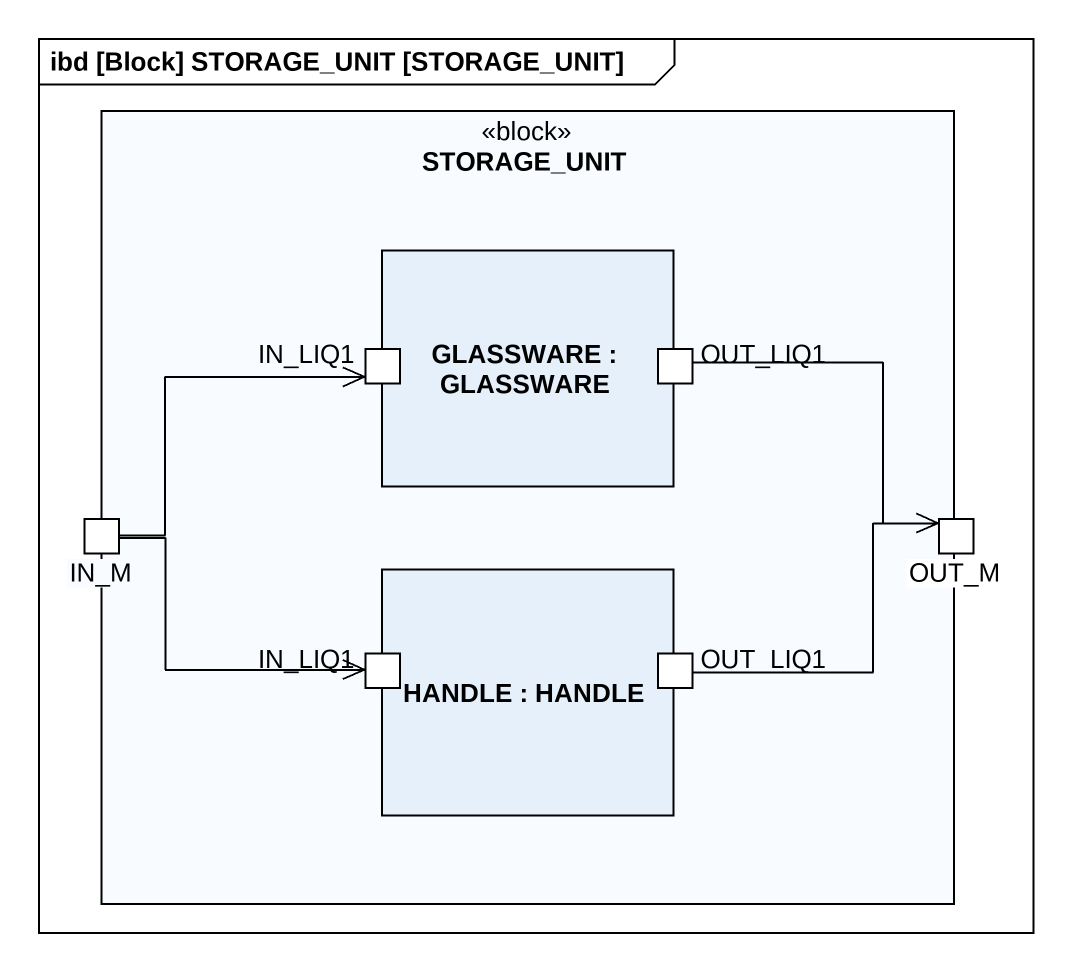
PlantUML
@startuml
mainframe ibd [Block] STORAGE_UNIT [STORAGE_UNIT]
rectangle STORAGE_UNIT <<block>> {
  rectangle "GLASSWARE : GLASSWARE" as GLASSWARE {
    port IN_LIQ1
    port OUT_LIQ1
  }
  port IN_M
  port OUT_M
  rectangle "HANDLE : HANDLE" as HANDLE {
    port "IN_LIQ1" as IN_LIQ1_2
    port "OUT_LIQ1" as OUT_LIQ1_2
  }
}
OUT_LIQ1 --> OUT_M
IN_M -up-> IN_LIQ1
IN_M -right-> IN_LIQ1_2
OUT_LIQ1_2 -right-> OUT_M
@enduml
